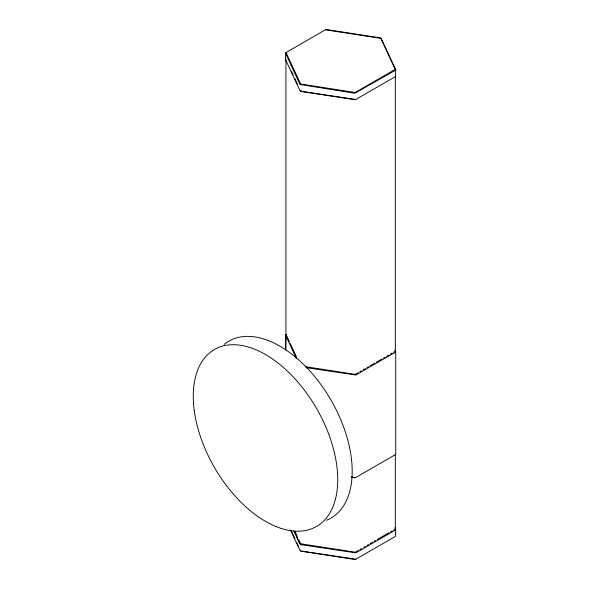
<?xml version="1.0" encoding="UTF-8"?>
<svg xmlns="http://www.w3.org/2000/svg" width="589" height="589" viewBox="0 0 589 589"><rect width="100%" height="100%" fill="white"/><g stroke="black" fill="none" stroke-linecap="round" stroke-linejoin="round"><path stroke-width="0.88" d="M325.393 29.803L381.238 38.447L395.727 69.664L395.455 76.592L355.866 99.445L300.773 91.243L300.022 90.809L285.532 59.592L285.532 53.253L285.805 52.657L326.004 29.45L380.582 37.895L395.204 69.399L355.248 92.466L300.677 84.021L286.055 52.517M285.532 59.592L285.805 58.996M395.727 69.664L395.455 70.253L354.843 93.268L300.022 84.47L285.532 53.253M285.532 349.8L285.805 334.581M394.961 349.94L395.727 351.581L395.455 352.178L355.866 375.031L306.177 367.661M394.961 527.766L395.727 529.408L395.455 530.004L355.866 552.857L300.773 544.648M358.384 372.572L355.248 374.383L305.154 366.63M359.953 371.674L361.521 370.768M363.082 369.863L365.438 368.508M366.999 367.602L368.567 366.697M370.135 365.791L374.832 363.074M376.4 362.176L381.886 359.01M383.454 358.105L385.022 357.199M386.583 356.293L388.931 354.939M390.5 354.033L392.068 353.128M393.636 352.222L395.204 351.316M358.384 550.398L355.248 552.21L300.677 543.765L299.138 540.452M359.953 549.5L361.521 548.595M363.869 547.233L365.438 546.334M366.999 545.429L368.567 544.523M370.135 543.618L372.484 542.263M374.052 541.357L375.62 540.452M377.188 539.546L388.931 532.765M390.5 531.86L392.068 530.954M393.636 530.048L395.204 529.143M355.866 559.197L300.773 550.987L300.022 550.553L290.487 530.019M300.677 91.361L355.248 99.806M351.235 477.053L355.866 477.451L395.455 454.598L395.727 454.009L395.727 351.581M351.67 477.259L355.248 477.812M300.677 551.105L355.248 559.55L395.455 536.343L395.727 529.408M300.309 90.308L301.06 90.743M301.06 544.818L300.022 544.214L293.918 531.072M291.607 71.549L293.116 74.81M295.008 78.889L297.283 83.785M286.055 334.434L289.523 341.9M290.289 343.556L296.444 356.824M285.532 335.17L296.208 358.171M294.905 531.33L297.217 536.307M294.25 531.337L295.766 534.598M296.525 536.226L299.934 543.566M291.062 530.38L294.905 538.67M296.834 542.815L298.373 546.136M395.329 76.526L395.329 351.361M395.329 454.31L395.329 528.76M285.923 59.32L285.923 349.778M224.114 344.469A102.155 58.981 60 0 1 330.672 399.511A102.155 58.981 60 0 1 326.556 520.256M194.237 410.4A102.155 58.981 60 0 0 311.331 528.893A102.155 58.981 60 0 0 290.951 374.589A102.155 58.981 60 0 0 194.237 410.4"/></g></svg>
